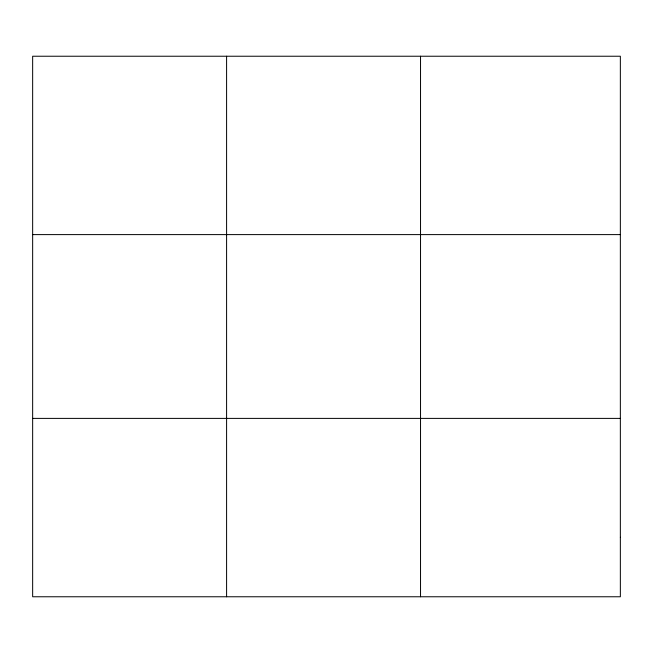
<?xml version="1.0" encoding="UTF-8"?>
<svg xmlns="http://www.w3.org/2000/svg" width="653" height="653" viewBox="0 0 653 653"><rect width="100%" height="100%" fill="white"/><g stroke="black" fill="none" stroke-linecap="round" stroke-linejoin="round"><path stroke-width="0.98" d="M226.591 56.231L226.591 596.769M420.532 56.231L420.532 596.769M32.65 234.607L620.35 234.607M32.65 418.393L620.35 418.393M620.35 537.313L620.35 596.769L32.65 596.769L32.65 56.231L620.35 56.231L620.35 537.313"/></g></svg>
